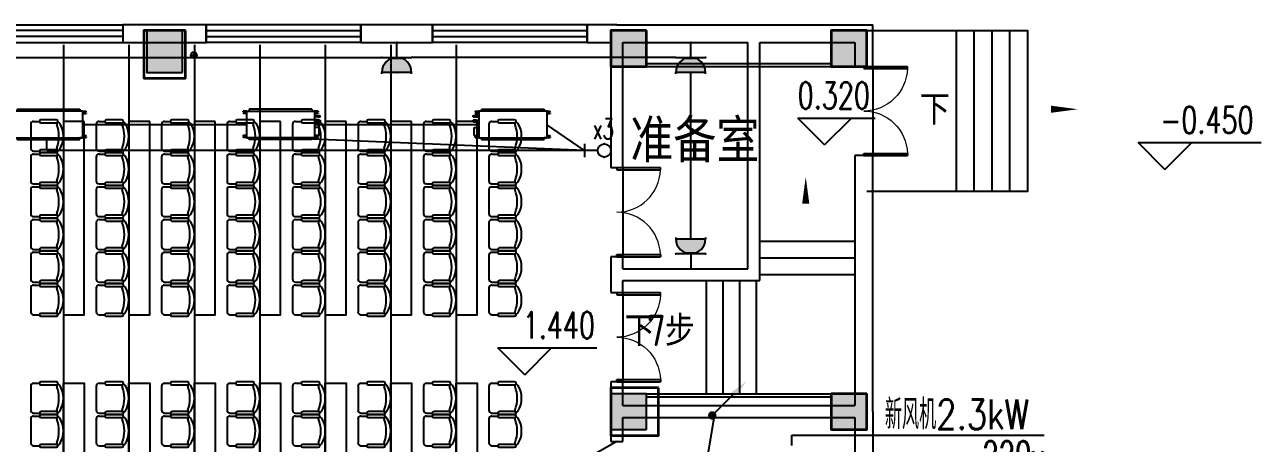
# Model space of a CAD drawing. Extents: x 0 to 302064749, y -59725395 to 1524223.
# Drawn here: x 2081380 to 2102158, y 1465342 to 1472374 of the extents above; entities that cross this region are included whole.
import ezdxf
from ezdxf.enums import TextEntityAlignment as Align

# ---------------------------------------------------------------- set-up
doc = ezdxf.new("R2010")
doc.units = 0
doc.header["$LTSCALE"] = 1000
for name, color, linetype in [('0-FJPG', 3, 'Continuous'), ('0-底图', 7, 'Continuous'), ('COLU', 7, 'Continuous'), ('COLU_HATCH', 251, 'Continuous'), ('DIM-动力', 3, 'Continuous'), ('DIM_ELEV', 3, 'Continuous'), ('DIM_SYMB', 3, 'Continuous'), ('DOOR_FIRE', 4, 'Continuous'), ('EQUIP-插座', 3, 'Continuous'), ('EQUIP-照明', 3, 'Continuous'), ('LWIRE', 4, 'Continuous'), ('M-VRF-EQ', 100, 'Continuous'), ('PUB_TEXT', 7, 'Continuous'), ('STAIR', 2, 'Continuous'), ('TEL_TEXT', 7, 'Continuous'), ('TEXT', 7, 'Continuous'), ('WALL', 2, 'Continuous'), ('WINDOW', 4, 'Continuous'), ('WIRE-照明', 6, 'Continuous'), ('公用-符号', 3, 'Continuous'), ('公用-说明', 7, 'Continuous'), ('家具', 8, 'Continuous'), ('排水', 153, 'Continuous')]:
    doc.layers.add(name, color=color, linetype=linetype)
doc.layers.add('砼柱', color=2, linetype='Continuous', lineweight=35)
doc.styles.add('_TCH_DIM', font='SIMPLEX', dxfattribs={"width": 0.8, "height": 5, "bigfont": 'HZTXT'})
doc.styles.add('_TEL_DIM', font='simplex.shx', dxfattribs={"width": 0.8, "height": 3.5, "bigfont": 'gbcbig.shx'})
doc.styles.get("Standard").update_dxf_attribs({"font": 'geniso.shx', "bigfont": 'hztxt.shx'})

# ---------------------------------------------------------------- blocks, each defined once
blk = doc.blocks.new('MDV-D71T2')
at = {"extrusion": (0, 0, -1)}
for p, q in [((2794522, 2676021), (2794462, 2676021)), ((2794462, 2676009), (2794462, 2676021)), ((2794462, 2676016), (2794466, 2676016)), ((2794502, 2676009), (2794462, 2676009)), ((2794502, 2675997), (2794462, 2675997)), ((2794462, 2675997), (2794462, 2675986)), ((2794462, 2675991), (2794466, 2675991)), ((2794522, 2675986), (2794462, 2675986)), ((2794466, 2676009), (2794466, 2676021)), ((2794466, 2675997), (2794466, 2675986)), ((2794522, 2675576), (2794522, 2676022)), ((2795660, 2676024), (2794524, 2676024)), ((2794526, 2676024), (2794567, 2676024)), ((2794526, 2676024), (2794537, 2676024)), ((2795660, 2676024), (2794527, 2676024)), ((2795620, 2676055), (2794567, 2676055)), ((2795620, 2676055), (2795620, 2676025)), ((2795662, 2675576), (2795662, 2676022)), ((2795723, 2675986), (2795662, 2675986)), ((2795724, 2676021), (2795664, 2676021)), ((2795724, 2676009), (2795684, 2676009)), ((2795724, 2675997), (2795684, 2675997)), ((2795721, 2676009), (2795721, 2676021)), ((2795724, 2676016), (2795721, 2676016)), ((2795721, 2675997), (2795721, 2675986)), ((2795724, 2675991), (2795721, 2675991)), ((2795724, 2676021), (2795724, 2676009)), ((2795724, 2675997), (2795724, 2675986)), ((2795741, 2675986), (2795741, 2675850)), ((2795662, 2675758), (2795671, 2675758)), ((2795662, 2675732), (2795671, 2675732)), ((2795722, 2675671), (2795662, 2675671)), ((2795671, 2675731), (2795671, 2675759)), ((2795671, 2675759), (2795704, 2675759)), ((2795671, 2675731), (2795704, 2675731)), ((2795707, 2675726), (2795707, 2675764)), ((2795707, 2675764), (2795755, 2675764)), ((2795707, 2675726), (2795755, 2675726)), ((2795722, 2675671), (2795722, 2675655)), ((2795728, 2675673), (2795728, 2675654)), ((2795728, 2675673), (2795739, 2675673)), ((2795728, 2675670), (2795739, 2675670)), ((2795728, 2675660), (2795739, 2675660)), ((2795739, 2675673), (2795739, 2675654)), ((2795739, 2675669), (2795741, 2675669)), ((2795739, 2675658), (2795741, 2675658)), ((2795741, 2675672), (2795741, 2675671)), ((2795741, 2675655), (2795741, 2675671)), ((2795750, 2675673), (2795742, 2675673)), ((2795750, 2675670), (2795742, 2675670)), ((2795750, 2675660), (2795742, 2675660)), ((2795752, 2675671), (2795751, 2675672)), ((2795752, 2675655), (2795752, 2675671)), ((2795752, 2675671), (2795756, 2675669)), ((2795752, 2675655), (2795756, 2675657)), ((2795755, 2675726), (2795755, 2675764)), ((2795755, 2675764), (2795755, 2675726)), ((2795755, 2675764), (2795757, 2675764)), ((2795755, 2675764), (2795755, 2675764)), ((2795756, 2675669), (2795756, 2675657)), ((2795757, 2675726), (2795757, 2675764)), ((2795757, 2675764), (2795758, 2675764)), ((2795758, 2675764), (2795758, 2675726)), ((2794522, 2675613), (2794462, 2675613)), ((2794462, 2675602), (2794462, 2675613)), ((2794462, 2675608), (2794466, 2675608)), ((2794502, 2675602), (2794462, 2675602)), ((2794502, 2675590), (2794462, 2675590)), ((2794462, 2675590), (2794462, 2675578)), ((2794462, 2675583), (2794466, 2675583)), ((2794522, 2675578), (2794462, 2675578)), ((2794466, 2675602), (2794466, 2675613)), ((2794466, 2675590), (2794466, 2675578)), ((2794524, 2675574), (2795660, 2675574)), ((2794526, 2675574), (2794537, 2675574)), ((2794526, 2675574), (2794567, 2675574)), ((2795620, 2675544), (2794567, 2675544)), ((2795619, 2675574), (2795661, 2675574)), ((2795620, 2675544), (2795620, 2675574)), ((2795661, 2675574), (2795650, 2675574)), ((2795722, 2675655), (2795662, 2675655)), ((2795722, 2675613), (2795662, 2675613)), ((2795722, 2675578), (2795662, 2675578)), ((2795722, 2675602), (2795682, 2675602)), ((2795722, 2675590), (2795682, 2675590)), ((2795719, 2675602), (2795719, 2675613)), ((2795722, 2675608), (2795719, 2675608)), ((2795719, 2675590), (2795719, 2675578)), ((2795722, 2675583), (2795719, 2675583)), ((2795722, 2675602), (2795722, 2675613)), ((2795722, 2675578), (2795722, 2675590)), ((2795728, 2675654), (2795739, 2675654)), ((2795741, 2675654), (2795741, 2675655)), ((2795750, 2675654), (2795742, 2675654)), ((2795752, 2675655), (2795751, 2675654))]:
    blk.add_line(p, q, dxfattribs=at)
for p, q in [((2794567, 2676055), (2794567, 2676024)), ((2795741, 2675986), (2795663, 2675986)), ((2795741, 2675850), (2795662, 2675850)), ((2795662, 2675732), (2795671, 2675732)), ((2795707, 2675764), (2795704, 2675759)), ((2795707, 2675726), (2795704, 2675731)), ((2795722, 2675671), (2795728, 2675673)), ((2795755, 2675726), (2795757, 2675726)), ((2795755, 2675726), (2795755, 2675726)), ((2795757, 2675726), (2795758, 2675726)), ((2795757, 2675663), (2795767, 2675663)), ((2795758, 2675745), (2795768, 2675745)), ((2794567, 2675544), (2794567, 2675574)), ((2795662, 2675655), (2795722, 2675655)), ((2795722, 2675655), (2795728, 2675654)), ((2795728, 2675655), (2795738, 2675655))]:
    blk.add_line(p, q)
for centre, radius, start, end in [((-2794502, 2676003), 6, 90, 270), ((-2795684, 2676003), 6, 270, 90), ((-2795751, 2675663), 6.25, 136.121, 223.879), ((-2794502, 2675596), 6, 90, 270), ((-2795682, 2675596), 6, 270, 90)]:
    blk.add_arc(centre, radius, start, end, dxfattribs=at)
for centre, start, end in [((2794524, 2676022), 90, 180), ((2794524, 2676022), 90, 180), ((2795660, 2676022), 0, 90), ((2794524, 2675576), 180, 270), ((2795660, 2675576), 270, 0)]:
    blk.add_arc(centre, 2, start, end)
for points, knots in [([(2795741, 2675672), (2795741, 2675672), (2795741, 2675672), (2795741, 2675672), (2795741, 2675672), (2795741, 2675672), (2795742, 2675672), (2795742, 2675672), (2795742, 2675672), (2795742, 2675672), (2795742, 2675672), (2795742, 2675672), (2795742, 2675673), (2795742, 2675673), (2795742, 2675673), (2795742, 2675673), (2795742, 2675673), (2795742, 2675673), (2795742, 2675673), (2795742, 2675673), (2795742, 2675673), (2795742, 2675673), (2795742, 2675673), (2795742, 2675673), (2795742, 2675673)], [0, 0, 0, 0, 1, 1, 1, 2, 2, 2, 3, 3, 3, 4, 4, 4, 5, 5, 5, 6, 6, 6, 7, 7, 7, 8, 8, 8, 8]), ([(2795742, 2675670), (2795742, 2675670), (2795742, 2675670), (2795742, 2675670), (2795742, 2675670), (2795742, 2675670), (2795742, 2675670), (2795742, 2675670), (2795742, 2675670), (2795742, 2675670), (2795742, 2675670), (2795742, 2675670), (2795742, 2675670), (2795742, 2675670), (2795742, 2675670), (2795742, 2675670), (2795742, 2675670), (2795741, 2675670), (2795741, 2675670), (2795741, 2675670), (2795741, 2675670), (2795741, 2675670), (2795741, 2675670), (2795741, 2675670), (2795741, 2675670), (2795741, 2675670), (2795741, 2675670), (2795741, 2675670), (2795741, 2675670), (2795741, 2675670), (2795741, 2675670), (2795741, 2675670), (2795741, 2675670), (2795741, 2675670), (2795741, 2675671), (2795741, 2675671), (2795741, 2675671), (2795741, 2675671), (2795741, 2675671), (2795741, 2675671), (2795741, 2675671), (2795741, 2675671), (2795741, 2675671), (2795741, 2675671), (2795741, 2675671), (2795741, 2675671), (2795741, 2675671), (2795741, 2675671), (2795741, 2675671), (2795741, 2675671), (2795741, 2675671), (2795741, 2675671), (2795741, 2675671), (2795741, 2675671), (2795741, 2675671), (2795741, 2675671), (2795741, 2675671), (2795741, 2675671), (2795741, 2675671), (2795741, 2675671), (2795741, 2675671), (2795741, 2675671), (2795741, 2675671), (2795741, 2675671), (2795741, 2675671), (2795741, 2675671), (2795741, 2675671), (2795741, 2675671), (2795741, 2675671), (2795741, 2675671), (2795741, 2675671), (2795741, 2675671), (2795741, 2675672), (2795741, 2675672), (2795741, 2675672), (2795741, 2675672), (2795741, 2675672), (2795741, 2675672), (2795741, 2675672), (2795741, 2675672), (2795741, 2675672), (2795741, 2675672), (2795741, 2675672), (2795741, 2675672), (2795741, 2675672), (2795741, 2675672), (2795741, 2675672), (2795741, 2675672), (2795741, 2675672), (2795741, 2675672), (2795741, 2675672), (2795741, 2675672), (2795741, 2675672), (2795741, 2675672), (2795741, 2675672), (2795741, 2675672), (2795741, 2675672), (2795741, 2675672), (2795741, 2675672), (2795741, 2675672), (2795741, 2675672), (2795741, 2675672), (2795741, 2675672), (2795741, 2675672), (2795741, 2675672), (2795741, 2675672), (2795741, 2675672), (2795741, 2675672), (2795741, 2675672)], [0, 0, 0, 0, 1, 1, 1, 2, 2, 2, 3, 3, 3, 4, 4, 4, 5, 5, 5, 6, 6, 6, 7, 7, 7, 8, 8, 8, 9, 9, 9, 10, 10, 10, 11, 11, 11, 12, 12, 12, 13, 13, 13, 14, 14, 14, 15, 15, 15, 16, 16, 16, 17, 17, 17, 18, 18, 18, 19, 19, 19, 20, 20, 20, 21, 21, 21, 22, 22, 22, 23, 23, 23, 24, 24, 24, 25, 25, 25, 26, 26, 26, 27, 27, 27, 28, 28, 28, 29, 29, 29, 30, 30, 30, 31, 31, 31, 32, 32, 32, 33, 33, 33, 34, 34, 34, 35, 35, 35, 36, 36, 36, 36]), ([(2795742, 2675660), (2795742, 2675660), (2795742, 2675660), (2795742, 2675660), (2795742, 2675660), (2795742, 2675660), (2795742, 2675660), (2795742, 2675660), (2795742, 2675661), (2795742, 2675661), (2795742, 2675661), (2795742, 2675661), (2795742, 2675661), (2795742, 2675661), (2795742, 2675661), (2795742, 2675661), (2795742, 2675661), (2795741, 2675661), (2795741, 2675661), (2795741, 2675661), (2795741, 2675662), (2795741, 2675662), (2795741, 2675662), (2795741, 2675662), (2795741, 2675662), (2795741, 2675662), (2795741, 2675662), (2795741, 2675662), (2795741, 2675662), (2795741, 2675662), (2795741, 2675662), (2795741, 2675662), (2795741, 2675663), (2795741, 2675663), (2795741, 2675663), (2795741, 2675663), (2795741, 2675663), (2795741, 2675663), (2795741, 2675663), (2795741, 2675663), (2795741, 2675663), (2795741, 2675663), (2795741, 2675663), (2795741, 2675663), (2795741, 2675663), (2795741, 2675664), (2795741, 2675664), (2795741, 2675664), (2795741, 2675664), (2795741, 2675664), (2795741, 2675664), (2795741, 2675664), (2795741, 2675664), (2795741, 2675664), (2795741, 2675664), (2795741, 2675664), (2795741, 2675664), (2795741, 2675664), (2795741, 2675665), (2795741, 2675665), (2795741, 2675665), (2795741, 2675665), (2795741, 2675665), (2795741, 2675665), (2795741, 2675665), (2795741, 2675665), (2795741, 2675665), (2795741, 2675665), (2795741, 2675665), (2795741, 2675665), (2795741, 2675665), (2795741, 2675666), (2795741, 2675666), (2795741, 2675666), (2795741, 2675666), (2795741, 2675666), (2795741, 2675666), (2795741, 2675666), (2795741, 2675666), (2795741, 2675666), (2795741, 2675666), (2795741, 2675666), (2795741, 2675666), (2795741, 2675666), (2795741, 2675667), (2795741, 2675667), (2795741, 2675667), (2795741, 2675667), (2795741, 2675667), (2795741, 2675667), (2795741, 2675667), (2795741, 2675667), (2795741, 2675667), (2795741, 2675667), (2795741, 2675667), (2795741, 2675667), (2795741, 2675667), (2795741, 2675668), (2795741, 2675668), (2795741, 2675668), (2795741, 2675668), (2795741, 2675668), (2795741, 2675668), (2795741, 2675668), (2795742, 2675668), (2795742, 2675668), (2795742, 2675668), (2795742, 2675668), (2795742, 2675668), (2795742, 2675669), (2795742, 2675669), (2795742, 2675669), (2795742, 2675669), (2795742, 2675669), (2795742, 2675669), (2795742, 2675669), (2795742, 2675669), (2795742, 2675669), (2795742, 2675669), (2795742, 2675669), (2795742, 2675670)], [0, 0, 0, 0, 1, 1, 1, 2, 2, 2, 3, 3, 3, 4, 4, 4, 5, 5, 5, 6, 6, 6, 7, 7, 7, 8, 8, 8, 9, 9, 9, 10, 10, 10, 11, 11, 11, 12, 12, 12, 13, 13, 13, 14, 14, 14, 15, 15, 15, 16, 16, 16, 17, 17, 17, 18, 18, 18, 19, 19, 19, 20, 20, 20, 21, 21, 21, 22, 22, 22, 23, 23, 23, 24, 24, 24, 25, 25, 25, 26, 26, 26, 27, 27, 27, 28, 28, 28, 29, 29, 29, 30, 30, 30, 31, 31, 31, 32, 32, 32, 33, 33, 33, 34, 34, 34, 35, 35, 35, 36, 36, 36, 37, 37, 37, 38, 38, 38, 39, 39, 39, 40, 40, 40, 40]), ([(2795742, 2675654), (2795742, 2675654), (2795742, 2675654), (2795742, 2675654), (2795742, 2675654), (2795742, 2675654), (2795742, 2675654), (2795742, 2675654), (2795742, 2675654), (2795742, 2675654), (2795742, 2675654), (2795742, 2675654), (2795742, 2675654), (2795742, 2675654), (2795742, 2675654), (2795742, 2675654), (2795742, 2675654), (2795741, 2675655), (2795741, 2675655), (2795741, 2675655), (2795741, 2675655), (2795741, 2675655), (2795741, 2675655), (2795741, 2675655), (2795741, 2675655), (2795741, 2675655), (2795741, 2675655), (2795741, 2675655), (2795741, 2675655), (2795741, 2675655), (2795741, 2675655), (2795741, 2675655), (2795741, 2675655), (2795741, 2675655), (2795741, 2675655), (2795741, 2675655), (2795741, 2675656), (2795741, 2675656), (2795741, 2675656), (2795741, 2675656), (2795741, 2675656), (2795741, 2675656), (2795741, 2675656), (2795741, 2675656), (2795741, 2675656), (2795741, 2675656), (2795741, 2675656), (2795741, 2675656), (2795741, 2675656), (2795741, 2675656), (2795741, 2675656), (2795741, 2675656), (2795741, 2675656), (2795741, 2675656), (2795741, 2675656), (2795741, 2675656), (2795741, 2675657), (2795741, 2675657), (2795741, 2675657), (2795741, 2675657), (2795741, 2675657), (2795741, 2675657), (2795741, 2675657), (2795741, 2675657), (2795741, 2675657), (2795741, 2675657), (2795741, 2675657), (2795741, 2675657), (2795741, 2675657), (2795741, 2675657), (2795741, 2675657), (2795741, 2675657), (2795741, 2675657), (2795741, 2675657), (2795741, 2675657), (2795741, 2675657), (2795741, 2675658), (2795741, 2675658), (2795741, 2675658), (2795741, 2675658), (2795741, 2675658), (2795741, 2675658), (2795741, 2675658), (2795741, 2675658), (2795741, 2675658), (2795741, 2675658), (2795741, 2675658), (2795741, 2675658), (2795741, 2675658), (2795741, 2675658), (2795741, 2675658), (2795741, 2675658), (2795741, 2675658), (2795741, 2675658), (2795741, 2675658), (2795741, 2675658), (2795741, 2675659), (2795741, 2675659), (2795741, 2675659), (2795741, 2675659), (2795741, 2675659), (2795741, 2675659), (2795741, 2675659), (2795741, 2675659), (2795742, 2675659), (2795742, 2675659), (2795742, 2675659), (2795742, 2675659), (2795742, 2675659), (2795742, 2675659), (2795742, 2675659), (2795742, 2675659), (2795742, 2675659), (2795742, 2675659), (2795742, 2675660), (2795742, 2675660), (2795742, 2675660), (2795742, 2675660), (2795742, 2675660), (2795742, 2675660), (2795742, 2675660)], [0, 0, 0, 0, 1, 1, 1, 2, 2, 2, 3, 3, 3, 4, 4, 4, 5, 5, 5, 6, 6, 6, 7, 7, 7, 8, 8, 8, 9, 9, 9, 10, 10, 10, 11, 11, 11, 12, 12, 12, 13, 13, 13, 14, 14, 14, 15, 15, 15, 16, 16, 16, 17, 17, 17, 18, 18, 18, 19, 19, 19, 20, 20, 20, 21, 21, 21, 22, 22, 22, 23, 23, 23, 24, 24, 24, 25, 25, 25, 26, 26, 26, 27, 27, 27, 28, 28, 28, 29, 29, 29, 30, 30, 30, 31, 31, 31, 32, 32, 32, 33, 33, 33, 34, 34, 34, 35, 35, 35, 36, 36, 36, 37, 37, 37, 38, 38, 38, 39, 39, 39, 40, 40, 40, 40]), ([(2795751, 2675672), (2795751, 2675672), (2795751, 2675672), (2795751, 2675672), (2795751, 2675672), (2795751, 2675672), (2795751, 2675672), (2795751, 2675672), (2795751, 2675672), (2795751, 2675672), (2795751, 2675672), (2795751, 2675672), (2795750, 2675673), (2795750, 2675673), (2795750, 2675673), (2795750, 2675673), (2795750, 2675673), (2795750, 2675673), (2795750, 2675673), (2795750, 2675673), (2795750, 2675673), (2795750, 2675673), (2795750, 2675673), (2795750, 2675673), (2795750, 2675673)], [0, 0, 0, 0, 1, 1, 1, 2, 2, 2, 3, 3, 3, 4, 4, 4, 5, 5, 5, 6, 6, 6, 7, 7, 7, 8, 8, 8, 8]), ([(2795750, 2675670), (2795750, 2675670), (2795750, 2675670), (2795750, 2675670), (2795750, 2675670), (2795750, 2675670), (2795750, 2675670), (2795750, 2675670), (2795750, 2675670), (2795750, 2675670), (2795750, 2675670), (2795750, 2675670), (2795750, 2675670), (2795751, 2675670), (2795751, 2675670), (2795751, 2675670), (2795751, 2675670), (2795751, 2675670), (2795751, 2675670), (2795751, 2675670), (2795751, 2675670), (2795751, 2675670), (2795751, 2675670), (2795751, 2675670), (2795751, 2675670), (2795751, 2675670), (2795751, 2675670), (2795751, 2675670), (2795751, 2675670), (2795751, 2675670), (2795751, 2675670), (2795751, 2675670), (2795751, 2675670), (2795751, 2675670), (2795751, 2675671), (2795751, 2675671), (2795751, 2675671), (2795751, 2675671), (2795751, 2675671), (2795751, 2675671), (2795751, 2675671), (2795751, 2675671), (2795751, 2675671), (2795751, 2675671), (2795751, 2675671), (2795751, 2675671), (2795751, 2675671), (2795751, 2675671), (2795751, 2675671), (2795751, 2675671), (2795751, 2675671), (2795751, 2675671), (2795751, 2675671), (2795751, 2675671), (2795751, 2675671), (2795751, 2675671), (2795751, 2675671), (2795751, 2675671), (2795751, 2675671), (2795751, 2675671), (2795751, 2675671), (2795751, 2675671), (2795751, 2675671), (2795751, 2675671), (2795751, 2675671), (2795751, 2675671), (2795751, 2675671), (2795751, 2675671), (2795751, 2675671), (2795751, 2675671), (2795751, 2675671), (2795751, 2675671), (2795751, 2675672), (2795751, 2675672), (2795751, 2675672), (2795751, 2675672), (2795751, 2675672), (2795751, 2675672), (2795751, 2675672), (2795751, 2675672), (2795751, 2675672), (2795751, 2675672), (2795751, 2675672), (2795751, 2675672), (2795751, 2675672), (2795751, 2675672), (2795751, 2675672), (2795751, 2675672), (2795751, 2675672), (2795751, 2675672), (2795751, 2675672), (2795751, 2675672), (2795751, 2675672), (2795751, 2675672), (2795751, 2675672), (2795751, 2675672), (2795751, 2675672), (2795751, 2675672), (2795751, 2675672), (2795751, 2675672), (2795751, 2675672), (2795751, 2675672), (2795751, 2675672), (2795751, 2675672), (2795751, 2675672), (2795751, 2675672), (2795751, 2675672), (2795751, 2675672), (2795751, 2675672)], [0, 0, 0, 0, 1, 1, 1, 2, 2, 2, 3, 3, 3, 4, 4, 4, 5, 5, 5, 6, 6, 6, 7, 7, 7, 8, 8, 8, 9, 9, 9, 10, 10, 10, 11, 11, 11, 12, 12, 12, 13, 13, 13, 14, 14, 14, 15, 15, 15, 16, 16, 16, 17, 17, 17, 18, 18, 18, 19, 19, 19, 20, 20, 20, 21, 21, 21, 22, 22, 22, 23, 23, 23, 24, 24, 24, 25, 25, 25, 26, 26, 26, 27, 27, 27, 28, 28, 28, 29, 29, 29, 30, 30, 30, 31, 31, 31, 32, 32, 32, 33, 33, 33, 34, 34, 34, 35, 35, 35, 36, 36, 36, 36]), ([(2795750, 2675660), (2795750, 2675660), (2795750, 2675660), (2795750, 2675660), (2795750, 2675660), (2795750, 2675660), (2795750, 2675660), (2795750, 2675660), (2795750, 2675661), (2795750, 2675661), (2795750, 2675661), (2795750, 2675661), (2795750, 2675661), (2795751, 2675661), (2795751, 2675661), (2795751, 2675661), (2795751, 2675661), (2795751, 2675661), (2795751, 2675661), (2795751, 2675661), (2795751, 2675662), (2795751, 2675662), (2795751, 2675662), (2795751, 2675662), (2795751, 2675662), (2795751, 2675662), (2795751, 2675662), (2795751, 2675662), (2795751, 2675662), (2795751, 2675662), (2795751, 2675662), (2795751, 2675662), (2795751, 2675663), (2795751, 2675663), (2795751, 2675663), (2795751, 2675663), (2795751, 2675663), (2795751, 2675663), (2795751, 2675663), (2795751, 2675663), (2795751, 2675663), (2795751, 2675663), (2795751, 2675663), (2795751, 2675663), (2795751, 2675663), (2795751, 2675664), (2795751, 2675664), (2795751, 2675664), (2795751, 2675664), (2795751, 2675664), (2795751, 2675664), (2795751, 2675664), (2795751, 2675664), (2795751, 2675664), (2795751, 2675664), (2795751, 2675664), (2795751, 2675664), (2795751, 2675664), (2795751, 2675665), (2795751, 2675665), (2795751, 2675665), (2795751, 2675665), (2795751, 2675665), (2795751, 2675665), (2795751, 2675665), (2795751, 2675665), (2795751, 2675665), (2795751, 2675665), (2795751, 2675665), (2795751, 2675665), (2795751, 2675665), (2795751, 2675666), (2795751, 2675666), (2795751, 2675666), (2795751, 2675666), (2795751, 2675666), (2795751, 2675666), (2795751, 2675666), (2795751, 2675666), (2795751, 2675666), (2795751, 2675666), (2795751, 2675666), (2795751, 2675666), (2795751, 2675666), (2795751, 2675667), (2795751, 2675667), (2795751, 2675667), (2795751, 2675667), (2795751, 2675667), (2795751, 2675667), (2795751, 2675667), (2795751, 2675667), (2795751, 2675667), (2795751, 2675667), (2795751, 2675667), (2795751, 2675667), (2795751, 2675667), (2795751, 2675668), (2795751, 2675668), (2795751, 2675668), (2795751, 2675668), (2795751, 2675668), (2795751, 2675668), (2795751, 2675668), (2795751, 2675668), (2795751, 2675668), (2795751, 2675668), (2795751, 2675668), (2795750, 2675668), (2795750, 2675669), (2795750, 2675669), (2795750, 2675669), (2795750, 2675669), (2795750, 2675669), (2795750, 2675669), (2795750, 2675669), (2795750, 2675669), (2795750, 2675669), (2795750, 2675669), (2795750, 2675669), (2795750, 2675670)], [0, 0, 0, 0, 1, 1, 1, 2, 2, 2, 3, 3, 3, 4, 4, 4, 5, 5, 5, 6, 6, 6, 7, 7, 7, 8, 8, 8, 9, 9, 9, 10, 10, 10, 11, 11, 11, 12, 12, 12, 13, 13, 13, 14, 14, 14, 15, 15, 15, 16, 16, 16, 17, 17, 17, 18, 18, 18, 19, 19, 19, 20, 20, 20, 21, 21, 21, 22, 22, 22, 23, 23, 23, 24, 24, 24, 25, 25, 25, 26, 26, 26, 27, 27, 27, 28, 28, 28, 29, 29, 29, 30, 30, 30, 31, 31, 31, 32, 32, 32, 33, 33, 33, 34, 34, 34, 35, 35, 35, 36, 36, 36, 37, 37, 37, 38, 38, 38, 39, 39, 39, 40, 40, 40, 40]), ([(2795750, 2675654), (2795750, 2675654), (2795750, 2675654), (2795750, 2675654), (2795750, 2675654), (2795750, 2675654), (2795750, 2675654), (2795750, 2675654), (2795750, 2675654), (2795750, 2675654), (2795750, 2675654), (2795750, 2675654), (2795750, 2675654), (2795751, 2675654), (2795751, 2675654), (2795751, 2675654), (2795751, 2675654), (2795751, 2675655), (2795751, 2675655), (2795751, 2675655), (2795751, 2675655), (2795751, 2675655), (2795751, 2675655), (2795751, 2675655), (2795751, 2675655), (2795751, 2675655), (2795751, 2675655), (2795751, 2675655), (2795751, 2675655), (2795751, 2675655), (2795751, 2675655), (2795751, 2675655), (2795751, 2675655), (2795751, 2675655), (2795751, 2675655), (2795751, 2675655), (2795751, 2675656), (2795751, 2675656), (2795751, 2675656), (2795751, 2675656), (2795751, 2675656), (2795751, 2675656), (2795751, 2675656), (2795751, 2675656), (2795751, 2675656), (2795751, 2675656), (2795751, 2675656), (2795751, 2675656), (2795751, 2675656), (2795751, 2675656), (2795751, 2675656), (2795751, 2675656), (2795751, 2675656), (2795751, 2675656), (2795751, 2675656), (2795751, 2675656), (2795751, 2675657), (2795751, 2675657), (2795751, 2675657), (2795751, 2675657), (2795751, 2675657), (2795751, 2675657), (2795751, 2675657), (2795751, 2675657), (2795751, 2675657), (2795751, 2675657), (2795751, 2675657), (2795751, 2675657), (2795751, 2675657), (2795751, 2675657), (2795751, 2675657), (2795751, 2675657), (2795751, 2675657), (2795751, 2675657), (2795751, 2675657), (2795751, 2675657), (2795751, 2675658), (2795751, 2675658), (2795751, 2675658), (2795751, 2675658), (2795751, 2675658), (2795751, 2675658), (2795751, 2675658), (2795751, 2675658), (2795751, 2675658), (2795751, 2675658), (2795751, 2675658), (2795751, 2675658), (2795751, 2675658), (2795751, 2675658), (2795751, 2675658), (2795751, 2675658), (2795751, 2675658), (2795751, 2675658), (2795751, 2675658), (2795751, 2675658), (2795751, 2675659), (2795751, 2675659), (2795751, 2675659), (2795751, 2675659), (2795751, 2675659), (2795751, 2675659), (2795751, 2675659), (2795751, 2675659), (2795751, 2675659), (2795751, 2675659), (2795751, 2675659), (2795751, 2675659), (2795750, 2675659), (2795750, 2675659), (2795750, 2675659), (2795750, 2675659), (2795750, 2675659), (2795750, 2675659), (2795750, 2675660), (2795750, 2675660), (2795750, 2675660), (2795750, 2675660), (2795750, 2675660), (2795750, 2675660), (2795750, 2675660)], [0, 0, 0, 0, 1, 1, 1, 2, 2, 2, 3, 3, 3, 4, 4, 4, 5, 5, 5, 6, 6, 6, 7, 7, 7, 8, 8, 8, 9, 9, 9, 10, 10, 10, 11, 11, 11, 12, 12, 12, 13, 13, 13, 14, 14, 14, 15, 15, 15, 16, 16, 16, 17, 17, 17, 18, 18, 18, 19, 19, 19, 20, 20, 20, 21, 21, 21, 22, 22, 22, 23, 23, 23, 24, 24, 24, 25, 25, 25, 26, 26, 26, 27, 27, 27, 28, 28, 28, 29, 29, 29, 30, 30, 30, 31, 31, 31, 32, 32, 32, 33, 33, 33, 34, 34, 34, 35, 35, 35, 36, 36, 36, 37, 37, 37, 38, 38, 38, 39, 39, 39, 40, 40, 40, 40]), ([(2795741, 2675654), (2795741, 2675654), (2795741, 2675654), (2795741, 2675654), (2795741, 2675654), (2795741, 2675654), (2795742, 2675654), (2795742, 2675654), (2795742, 2675654), (2795742, 2675654), (2795742, 2675654), (2795742, 2675654), (2795742, 2675654), (2795742, 2675654), (2795742, 2675654), (2795742, 2675654), (2795742, 2675654), (2795742, 2675654), (2795742, 2675654), (2795742, 2675654), (2795742, 2675654), (2795742, 2675654), (2795742, 2675654), (2795742, 2675654), (2795742, 2675654)], [0, 0, 0, 0, 1, 1, 1, 2, 2, 2, 3, 3, 3, 4, 4, 4, 5, 5, 5, 6, 6, 6, 7, 7, 7, 8, 8, 8, 8]), ([(2795751, 2675654), (2795751, 2675654), (2795751, 2675654), (2795751, 2675654), (2795751, 2675654), (2795751, 2675654), (2795751, 2675654), (2795751, 2675654), (2795751, 2675654), (2795751, 2675654), (2795751, 2675654), (2795751, 2675654), (2795750, 2675654), (2795750, 2675654), (2795750, 2675654), (2795750, 2675654), (2795750, 2675654), (2795750, 2675654), (2795750, 2675654), (2795750, 2675654), (2795750, 2675654), (2795750, 2675654), (2795750, 2675654), (2795750, 2675654), (2795750, 2675654)], [0, 0, 0, 0, 1, 1, 1, 2, 2, 2, 3, 3, 3, 4, 4, 4, 5, 5, 5, 6, 6, 6, 7, 7, 7, 8, 8, 8, 8])]:
    blk.add_open_spline(points, degree=3, knots=knots)
blk = doc.blocks.new('A$C416B0EB6')
at = {"layer": '0-FJPG'}
blk.add_blockref('MDV-D71T2', (-2794567, -2676055, -8200), dxfattribs=at)
blk = doc.blocks.new('$equip$00002672')
for p, q in [((0.222, 0.889), (-0.222, 0.889)), ((0, 0.444), (0, 0.889))]:
    blk.add_line(p, q)
blk.add_circle((0, 0.222), 0.222)
for p in [(0, 0.889), (-0.222, 0.222), (0, 0), (0.222, 0.222)]:
    blk.add_point(p)
at = {"color": 7, "style": '_TEL_DIM', "flags": 1}
for tag in ['A', 'REMARK']:
    blk.add_attdef(tag, text='', height=0.00002, dxfattribs=at).set_placement((0, 0), align=Align.MIDDLE_CENTER)
blk = doc.blocks.new('$equip$00001237')
for p, q in [((-0.5, 1.05), (-0.5, 1)), ((-0.5, 1), (0.5, 1)), ((0.5, 1.05), (0.5, 1)), ((0.5, 0.5), (-0.5, 0.5)), ((0, 0.5), (0, 0))]:
    blk.add_line(p, q)
blk.add_arc((0, 1), 0.5, 180, 0)
for p in [(0, 1), (-0.5, 0.5), (0.5, 0.5), (0, 0)]:
    blk.add_point(p)
for points in [[(0.433, 0.75), (-0.433, 0.75), (0.5, 1), (-0.5, 1)], [(0.25, 0.567), (-0.25, 0.567), (0.433, 0.75), (-0.433, 0.75)], [(0, 0.5), (0, 0.5), (0.25, 0.567), (-0.25, 0.567)]]:
    blk.add_solid(points)
at = {"flags": 9}
blk.add_attdef('A', (0, 0), '', height=0.00002, dxfattribs=at)
blk = doc.blocks.new('$TelecSys$00000079')
for p, q in [((0.7, 0.7), (0, 0)), ((0.104, 0.104), (0.104, 0.104)), ((-0.104, -0.104), (-0.104, -0.104))]:
    blk.add_line(p, q)
at = {"const_width": 0.142}
blk.add_lwpolyline([(-0.071, 0, 1), (0.071, 0, 1)], format="xyb", close=True, dxfattribs=at)
blk.add_solid([(0.63, 0.77), (0.77, 0.63), (1.15, 1.15)])
at = {"width": 0.8, "flags": 9}
blk.add_attdef('A', (0, 0), '', height=0.00002, dxfattribs=at)
blk = doc.blocks.new('J1')
at = {"layer": '家具', "linetype": 'Continuous'}
for p, q in [((-171, 196), (-80, 196)), ((184, 219), (-57, 219)), ((-216, 151), (-216, -222)), ((-57, 173), (184, 173)), ((-171, -268), (-80, -268)), ((184, -245), (-57, -245)), ((-57, -290), (184, -290))]:
    blk.add_line(p, q, dxfattribs=at)
for centre, radius, start, end in [((-171, 151), 45.4, 90, 180), ((-57, 196), 22.7, 90, 270), ((184, 196), 22.7, 270, 90), ((213, 155), 25.5, 31.8908, 201.2393), ((-278, -36), 502, 338.7607, 21.2393), ((-94, -36), 387, 328.1092, 31.8908), ((-171, -222), 45.4, 180, 270), ((-57, -268), 22.7, 90, 270), ((184, -268), 22.7, 270, 90), ((213, -227), 25.5, 158.7607, 328.1092)]:
    blk.add_arc(centre, radius, start, end, dxfattribs=at)
blk = doc.blocks.new('ng')
at = {"layer": '排水'}
for p, q in [((345991, 781358), (346091, 781358)), ((346041, 781408), (346041, 781308))]:
    blk.add_line(p, q, dxfattribs=at)
blk.add_circle((346041, 781358), 50, dxfattribs=at)
blk = doc.blocks.new('1111')
at = {"layer": 'COLU_HATCH'}
h = blk.add_hatch(color=256, dxfattribs=at)
h.dxf.hatch_style = 1
h.paths.add_polyline_path([(1121992, 1080991), (1121992, 1081691), (1121392, 1081691), (1121392, 1080991)])
h = blk.add_hatch(color=256, dxfattribs=at)
h.dxf.hatch_style = 1
h.paths.add_polyline_path([(1129792, 1081091), (1129792, 1081691), (1129192, 1081691), (1129192, 1081091)])
h = blk.add_hatch(color=256, dxfattribs=at)
h.dxf.hatch_style = 1
h.paths.add_polyline_path([(1133492, 1081091), (1133492, 1081691), (1132892, 1081691), (1132892, 1081091)])
h = blk.add_hatch(color=256, dxfattribs=at)
h.dxf.hatch_style = 1
h.paths.add_polyline_path([(1129792, 1074991), (1129792, 1075591), (1129192, 1075591), (1129192, 1074991)])
h = blk.add_hatch(color=256, dxfattribs=at)
h.dxf.hatch_style = 1
h.paths.add_polyline_path([(1133492, 1074991), (1133492, 1075591), (1132892, 1075591), (1132892, 1074991)])
at = {"layer": 'COLU'}
for points in [[(1121992, 1080991), (1121992, 1081691), (1121392, 1081691), (1121392, 1080991)], [(1129792, 1081091), (1129792, 1081691), (1129192, 1081691), (1129192, 1081091)], [(1133492, 1081091), (1133492, 1081691), (1132892, 1081691), (1132892, 1081091)], [(1129792, 1074991), (1129792, 1075591), (1129192, 1075591), (1129192, 1074991)], [(1133492, 1074991), (1133492, 1075591), (1132892, 1075591), (1132892, 1074991)]]:
    blk.add_lwpolyline(points, close=True, dxfattribs=at)
blk = doc.blocks.new('rtyu')
at = {"layer": '砼柱', "lineweight": 35}
for points in [[(2844158, 697340), (2843458, 697340), (2843458, 696540), (2844158, 696540)], [(2844158, 697340), (2843458, 697340), (2843458, 696540), (2844158, 696540)], [(2851908, 697340), (2851308, 697340), (2851308, 696740), (2851908, 696740)], [(2851908, 697340), (2851308, 697340), (2851308, 696740), (2851908, 696740)], [(2855608, 697340), (2855008, 697340), (2855008, 696740), (2855608, 696740)], [(2855608, 697340), (2855008, 697340), (2855008, 696740), (2855608, 696740)], [(2852108, 691340), (2851308, 691340), (2851308, 690540), (2852108, 690540)], [(2852108, 691340), (2851308, 691340), (2851308, 690540), (2852108, 690540)], [(2855608, 691240), (2855008, 691240), (2855008, 690640), (2855608, 690640)], [(2855608, 691240), (2855008, 691240), (2855008, 690640), (2855608, 690640)]]:
    blk.add_lwpolyline(points, close=True, dxfattribs=at)
blk = doc.blocks.new('A$C6D717843')
at = {"layer": 'TEXT'}
blk.add_blockref('rtyu', (-2821208, -641940), dxfattribs=at)
blk = doc.blocks.new('$DorLib2D$00000002')
for p, q in [((-0.5, 0), (-0.5, 0.4875)), ((-0.475, 0.4875), (-0.5, 0.4875)), ((-0.475, 0), (-0.475, 0.4875)), ((0.475, 0), (0.475, 0.4875)), ((0.475, 0.4875), (0.5, 0.4875)), ((0.5, 0), (0.5, 0.4875)), ((-0.5, 0), (-0.475, 0)), ((0.5, 0), (0.475, 0))]:
    blk.add_line(p, q)
at = {"lineweight": 13}
for centre, start, end in [((-0.4875, 0), 0, 88.53072), ((0.4875, 0), 91.46928, 180)]:
    blk.add_arc(centre, 0.4875, start, end, dxfattribs=at)
blk = doc.blocks.new('$DorLib2D$00000231')
at = {"color": 0}
for p, q in [((-0.5, 0), (-0.25, 0.433)), ((0.5, 0), (0.25, 0.433))]:
    blk.add_line(p, q, dxfattribs=at)
for centre, start, end in [((-0.5, 0), 0, 60), ((0.5, 0), 120, 180)]:
    blk.add_arc(centre, 0.5, start, end, dxfattribs=at)
blk = doc.blocks.new('$WINLIB2D$00000001')
at = {"color": 0}
for points in [[(-0.5, 0.5), (-0.5, -0.5)], [(-0.5, 0.5), (0.5, 0.5)], [(0.5, -0.5), (0.5, 0.5)], [(0.5, 0.1667), (-0.5, 0.1667)], [(0.5, -0.1667), (-0.5, -0.1667)], [(-0.5, -0.5), (0.5, -0.5)]]:
    blk.add_lwpolyline(points, dxfattribs=at)
blk = doc.blocks.new('gfhjghj')
for p, q in [((1094432.7, -7199.9), (1097532.7, -7199.9)), ((1094432.7, -7249.9), (1097532.7, -7249.9)), ((1094432.7, -12749.9), (1097532.7, -12749.9)), ((1094432.7, -12799.9), (1097532.7, -12799.9))]:
    blk.add_line(p, q)
at = {"layer": 'DIM_ELEV'}
for p, q in [((1097423.7, -8568.9), (1096973.7, -8118.9)), ((1096973.7, -8118.9), (1098275.6, -8118.9)), ((1097423.7, -8568.9), (1097873.7, -8118.9)), ((1103143, -8981.4), (1102693, -8531.4)), ((1102693, -8531.4), (1104761.3, -8531.4)), ((1103143, -8981.4), (1103593, -8531.4)), ((1092384.4, -12429.8), (1091934.4, -11979.8)), ((1091934.4, -11979.8), (1093595.4, -11979.8)), ((1092384.4, -12429.8), (1092834.4, -11979.8))]:
    blk.add_line(p, q, dxfattribs=at)
at = {"layer": 'DIM_SYMB'}
blk.add_lwpolyline([(1099465.1, -7969.9, 0, 0, 0), (1101678.1, -7969.9, 0, 120, 0), (1101228.1, -7969.9, 0, 0, 0)], format="xyseb", dxfattribs=at)
at = {"layer": 'STAIR'}
for p, q in [((1084632.7, -6889.9), (1084632.7, -27009.9)), ((1085732.7, -6889.9), (1085732.7, -27009.9)), ((1086832.7, -6889.9), (1086832.7, -27009.9)), ((1087932.7, -6889.9), (1087932.7, -27009.9)), ((1089032.7, -6889.9), (1089032.7, -27009.9)), ((1090132.7, -6889.9), (1090132.7, -27009.9)), ((1091232.7, -6889.9), (1091232.7, -27009.9)), ((1097932.7, -10189.9), (1096332.7, -10189.9)), ((1097932.7, -10469.9), (1096332.7, -10469.9)), ((1097932.7, -10749.9), (1096332.7, -10749.9)), ((1095432.7, -10849.9), (1095432.7, -12749.9)), ((1095712.7, -10849.9), (1095712.7, -12749.9)), ((1095992.7, -10849.9), (1095992.7, -12749.9)), ((1096272.7, -10849.9), (1096272.7, -12749.9))]:
    blk.add_line(p, q, dxfattribs=at)
for points in [[(1098132.7, -6649.9), (1099632.7, -6649.9), (1099632.7, -9349.9), (1098132.7, -9349.9)], [(1098132.7, -6649.9), (1099932.7, -6649.9), (1099932.7, -9349.9), (1098132.7, -9349.9)], [(1098132.7, -6649.9), (1100832.7, -6649.9), (1100832.7, -9349.9), (1098132.7, -9349.9)], [(1100232.7, -6649.9), (1100232.7, -9349.9)], [(1100532.7, -6649.9), (1100532.7, -9349.9)], [(1100832.7, -6649.9), (1100832.7, -9349.9)]]:
    blk.add_lwpolyline(points, dxfattribs=at)
at = {"layer": 'WALL'}
for p, q in [((1087032.7, -6549.9), (1085632.7, -6549.9)), ((1085632.7, -6549.9), (1085632.7, -6849.9)), ((1087032.7, -6849.9), (1087032.7, -6549.9)), ((1090832.7, -6549.9), (1089632.7, -6549.9)), ((1089632.7, -6549.9), (1089632.7, -6849.9)), ((1090832.7, -6849.9), (1090832.7, -6549.9)), ((1093932.7, -6549.9), (1093432.7, -6549.9)), ((1093432.7, -6549.9), (1093432.7, -6849.9)), ((1093932.7, -6549.9), (1096232.7, -6549.9)), ((1096232.7, -6549.9), (1098232.7, -6549.9)), ((1098232.7, -7249.9), (1098232.7, -6549.9)), ((1085632.7, -6849.9), (1087032.7, -6849.9)), ((1089632.7, -6849.9), (1090832.7, -6849.9)), ((1093432.7, -6849.9), (1093832.7, -6849.9)), ((1093832.7, -6849.9), (1093832.7, -8949.9)), ((1094032.7, -8949.9), (1094032.7, -6849.9)), ((1094032.7, -6849.9), (1096132.7, -6849.9)), ((1096132.7, -10649.9), (1096132.7, -6849.9)), ((1096332.7, -6849.9), (1097932.7, -6849.9)), ((1096332.7, -10849.9), (1096332.7, -6849.9)), ((1097932.7, -6849.9), (1097932.7, -7249.9)), ((1097932.7, -7249.9), (1098232.7, -7249.9)), ((1098232.7, -8749.9), (1097932.7, -8749.9)), ((1097932.7, -8749.9), (1097932.7, -12949.9)), ((1098232.7, -13049.9), (1098232.7, -8749.9)), ((1093832.7, -8949.9), (1094032.7, -8949.9)), ((1094032.7, -10449.9), (1093832.7, -10449.9)), ((1093832.7, -10449.9), (1093832.7, -10749.9)), ((1094032.7, -10649.9), (1094032.7, -10449.9)), ((1093832.7, -10749.9), (1093832.7, -11049.9)), ((1094032.7, -10649.9), (1096132.7, -10649.9)), ((1094032.7, -11049.9), (1094032.7, -10849.9)), ((1094032.7, -10849.9), (1096332.7, -10849.9)), ((1093832.7, -11049.9), (1094032.7, -11049.9)), ((1094032.7, -12549.9), (1093832.7, -12549.9)), ((1093832.7, -12549.9), (1093832.7, -13049.9)), ((1094032.7, -12949.9), (1094032.7, -12549.9)), ((1093832.7, -13049.9), (1093832.7, -13549.9)), ((1094032.7, -12949.9), (1097932.7, -12949.9)), ((1098232.7, -13049.9), (1098232.7, -20849.9)), ((1094032.7, -13149.9), (1097932.7, -13149.9)), ((1094032.7, -13549.9), (1094032.7, -13149.9)), ((1097932.7, -13149.9), (1097932.7, -20749.9)), ((1093832.7, -13549.9), (1094032.7, -13549.9))]:
    blk.add_line(p, q, dxfattribs=at)
at = {"layer": 'WINDOW'}
for p, q in [((1098232.7, -7249.9), (1098232.7, -8749.9)), ((1094032.7, -8949.9), (1094032.7, -10449.9)), ((1094032.7, -11049.9), (1094032.7, -12549.9))]:
    blk.add_line(p, q, dxfattribs=at)
at = {"layer": '公用-符号'}
blk.add_lwpolyline([(1095185, -11686.5, 0, 0, 0), (1097106.2, -11686.5, 0, 0, 0), (1097106.2, -9105.4, 0, 120, 0), (1097106.2, -9555.4, 0, 0, 0)], format="xyseb", dxfattribs=at)
at = {"layer": '家具'}
for points in [[(1084982.7, -8173.9), (1084632.7, -8173.9), (1084632.7, -11424.4), (1084982.7, -11424.4)], [(1086082.7, -8173.9), (1085732.7, -8173.9), (1085732.7, -11424.4), (1086082.7, -11424.4)], [(1087182.7, -8173.9), (1086832.7, -8173.9), (1086832.7, -11424.4), (1087182.7, -11424.4)], [(1088282.7, -8173.9), (1087932.7, -8173.9), (1087932.7, -11424.4), (1088282.7, -11424.4)], [(1089382.7, -8173.9), (1089032.7, -8173.9), (1089032.7, -11424.4), (1089382.7, -11424.4)], [(1090482.7, -8173.9), (1090132.7, -8173.9), (1090132.7, -11424.4), (1090482.7, -11424.4)], [(1091582.7, -8173.9), (1091232.7, -8173.9), (1091232.7, -11424.4), (1091582.7, -11424.4)], [(1084982.7, -21325.4), (1084632.7, -21325.4), (1084632.7, -12574.5), (1084982.7, -12574.5)], [(1086082.7, -21325.4), (1085732.7, -21325.4), (1085732.7, -12574.5), (1086082.7, -12574.5)], [(1087182.7, -21325.4), (1086832.7, -21325.4), (1086832.7, -12574.5), (1087182.7, -12574.5)], [(1088282.7, -21325.4), (1087932.7, -21325.4), (1087932.7, -12574.5), (1088282.7, -12574.5)], [(1089382.7, -21325.4), (1089032.7, -21325.4), (1089032.7, -12574.5), (1089382.7, -12574.5)], [(1090482.7, -21325.4), (1090132.7, -21325.4), (1090132.7, -12574.5), (1090482.7, -12574.5)], [(1091582.7, -21325.4), (1091232.7, -21325.4), (1091232.7, -12574.5), (1091582.7, -12574.5)]]:
    blk.add_lwpolyline(points, close=True, dxfattribs=at)
for name, p in [('A$C6D717843', (1063732.7, -62049.9)), ('1111', (-35359.3, -1088341))]:
    blk.add_blockref(name, p)
at = {"layer": 'DOOR_FIRE', "xscale": 1200, "yscale": 1200, "zscale": 200, "rotation": 90}
blk.add_blockref('$DorLib2D$00000231', (1093932.7, -14149.9), dxfattribs=at)
at = {"layer": 'WINDOW'}
for name, p, xscale, yscale, zscale, rotation in [('$WINLIB2D$00000001', (1084332.7, -6699.9), -2600, 300, 300, 180.0000000200545), ('$WINLIB2D$00000001', (1088332.7, -6699.9), 2600, 300, 300, 180.0000000200545), ('$WINLIB2D$00000001', (1092132.7, -6699.9), 2600, 300, 300, 180.0000000200545), ('$DorLib2D$00000002', (1098082.7, -7999.9), -1500, 1500, 300, 270), ('$DorLib2D$00000002', (1093932.7, -9699.9), 1500, 1500, 200, 270), ('$DorLib2D$00000002', (1093932.7, -11799.9), -1500, 1500, 200, 270)]:
    blk.add_blockref(name, p, dxfattribs=dict(at, xscale=xscale, yscale=yscale, zscale=zscale, rotation=rotation))
at = {"layer": '家具', "extrusion": (0, 0, -1), "xscale": -1.080000000074506, "yscale": 1.080000000074506, "zscale": -1.080000000074506}
for p in [(-1084316.4, -8385.4), (-1085416.4, -8385.4), (-1086516.4, -8385.4), (-1087616.4, -8385.4), (-1088716.4, -8385.4), (-1089816.4, -8385.4), (-1090916.4, -8385.4), (-1092016.4, -8385.4), (-1084316.4, -8935.4), (-1085416.4, -8935.4), (-1086516.4, -8935.4), (-1087616.4, -8935.4), (-1088716.4, -8935.4), (-1089816.4, -8935.4), (-1090916.4, -8935.4), (-1092016.4, -8935.4), (-1084316.4, -9485.4), (-1085416.4, -9485.4), (-1086516.4, -9485.4), (-1087616.4, -9485.4), (-1088716.4, -9485.4), (-1089816.4, -9485.4), (-1090916.4, -9485.4), (-1092016.4, -9485.4), (-1084316.4, -10035.4), (-1085416.4, -10035.4), (-1086516.4, -10035.4), (-1087616.4, -10035.4), (-1088716.4, -10035.4), (-1089816.4, -10035.4), (-1090916.4, -10035.4), (-1092016.4, -10035.4), (-1084316.4, -10585.4), (-1085416.4, -10585.4), (-1086516.4, -10585.4), (-1087616.4, -10585.4), (-1088716.4, -10585.4), (-1089816.4, -10585.4), (-1090916.4, -10585.4), (-1092016.4, -10585.4), (-1084316.4, -11135.4), (-1085416.4, -11135.4), (-1086516.4, -11135.4), (-1087616.4, -11135.4), (-1088716.4, -11135.4), (-1089816.4, -11135.4), (-1090916.4, -11135.4), (-1092016.4, -11135.4), (-1084316.4, -12786.4), (-1085416.4, -12786.4), (-1086516.4, -12786.4), (-1087616.4, -12786.4), (-1088716.4, -12786.4), (-1089816.4, -12786.4), (-1090916.4, -12786.4), (-1092016.4, -12786.4), (-1084316.4, -13336.4), (-1085416.4, -13336.4), (-1086516.4, -13336.4), (-1087616.4, -13336.4), (-1088716.4, -13336.4), (-1089816.4, -13336.4), (-1090916.4, -13336.4), (-1092016.4, -13336.4)]:
    blk.add_blockref('J1', p, dxfattribs=at)
at = {"layer": '排水'}
blk.add_blockref('ng', (740784.1, -788417.4), dxfattribs=at)
at = {"layer": 'PUB_TEXT', "style": '_TCH_DIM', "width": 0.705882}
for s, p in [('0.320', (1096970.6, -7961.4)), ('-0.450', (1103066.3, -8373.9)), ('1.440', (1092350.4, -11822.3))]:
    blk.add_text(s, height=446.25, dxfattribs=at).set_placement(p)
at = {"layer": 'PUB_TEXT', "style": '_TCH_DIM'}
blk.add_text('下', height=506.4, dxfattribs=at).set_placement((1099022.8, -8232.4))
at = {"layer": 'PUB_TEXT'}
blk.add_text('准备室', height=723.4, dxfattribs=at).set_placement((1094158.1, -8863.9))
at = {"layer": '公用-说明'}
for s, height, p in [('7', 525, (1094430.8, -11949)), ('步', 506.4, (1094737, -11949)), ('下', 506.4, (1094062.2, -11949))]:
    blk.add_text(s, height=height, dxfattribs=at).set_placement(p)

msp = doc.modelspace()

# ---------------------------------------------------------------- linework, layer by layer
at = {"layer": 'DIM-动力'}
for p, q in [((2094267, 1465303), (2094267, 1465477)), ((2094267, 1465477), (2098508, 1465477))]:
    msp.add_line(p, q, dxfattribs=at)
at = {"layer": 'WIRE-照明'}
for p, q in [((2080293, 1471824), (2087380, 1471824)), ((2092320, 1471824), (2087880, 1471824)), ((2092570, 1468774), (2092570, 1471574)), ((2082350, 1470699), (2085103, 1470699)), ((2086249, 1470699), (2089002, 1470699)), ((2090785, 1470262), (2090150, 1470699)), ((2081752, 1470262), (2081752, 1470443)), ((2090785, 1470262), (2085680, 1470474)), ((2090785, 1470262), (2081752, 1470262)), ((2092673, 1464018), (2092968, 1465804))]:
    msp.add_line(p, q, dxfattribs=at)

# ---------------------------------------------------------------- block references
at = {"layer": '0-底图'}
msp.add_blockref('gfhjghj', (997397, 1478924), dxfattribs=at)
at = {"layer": 'EQUIP-插座', "xscale": 500, "yscale": 500, "zscale": 500, "rotation": 180}
for p in [(2087630, 1472074), (2092570, 1472074)]:
    msp.add_blockref('$equip$00001237', p, dxfattribs=at)
at = {"layer": 'EQUIP-插座', "xscale": 500, "yscale": 500, "zscale": 500}
msp.add_blockref('$equip$00001237', (2092570, 1468274), dxfattribs=at)
at = {"layer": 'EQUIP-照明', "xscale": 500, "yscale": 500, "zscale": 500, "rotation": 90}
msp.add_blockref('$equip$00002672', (2091230, 1470262), dxfattribs=at)
at = {"layer": 'LWIRE', "xscale": 500, "yscale": 500, "zscale": 500}
msp.add_blockref('$TelecSys$00000079', (2092933, 1465809), dxfattribs=at)
at = {"layer": 'M-VRF-EQ', "rotation": 180}
for p in [(2082306, 1470443, 8200), (2090106, 1470443, 8200)]:
    msp.add_blockref('A$C416B0EB6', p, dxfattribs=at)
at = {"layer": 'M-VRF-EQ', "xscale": -1, "rotation": 180}
msp.add_blockref('A$C416B0EB6', (2085153, 1470443, 8200), dxfattribs=at)

# ---------------------------------------------------------------- texts
at = {"layer": 'DIM-动力', "color": 7, "style": '_TEL_DIM'}
for s, width, p in [('新风机2.3kW', 0.8, (2095832, 1465577)), ('220v', 0.64, (2097471, 1464877))]:
    msp.add_text(s, height=500, dxfattribs=dict(at, width=width)).set_placement(p)
at = {"layer": 'TEL_TEXT', "style": '_TEL_DIM', "width": 0.64}
msp.add_text('x3', height=350, dxfattribs=at).set_placement((2090925, 1470450))

doc.saveas('drawing.dxf')
